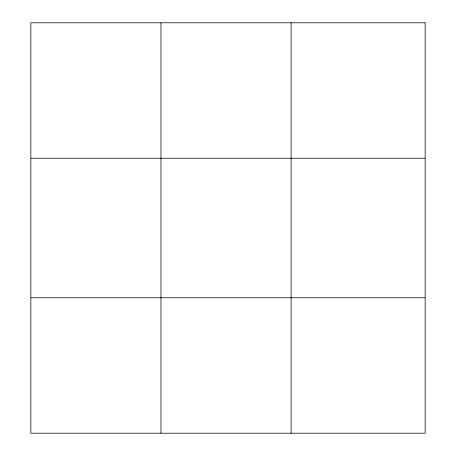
<?xml version="1.0" encoding="UTF-8"?>
<svg xmlns="http://www.w3.org/2000/svg" width="456" height="456" viewBox="0 0 456 456"><rect width="100%" height="100%" fill="white"/><g stroke="black" fill="none" stroke-linecap="round" stroke-linejoin="round"><path stroke-width="0.68" d="M160.974 22.8L160.974 433.2M291.088 22.8L291.088 433.2M30.854 158.232L425.146 158.232M30.854 297.768L425.146 297.768M425.146 22.8L425.146 433.2L30.854 433.2L30.854 22.8L425.146 22.8"/></g></svg>
